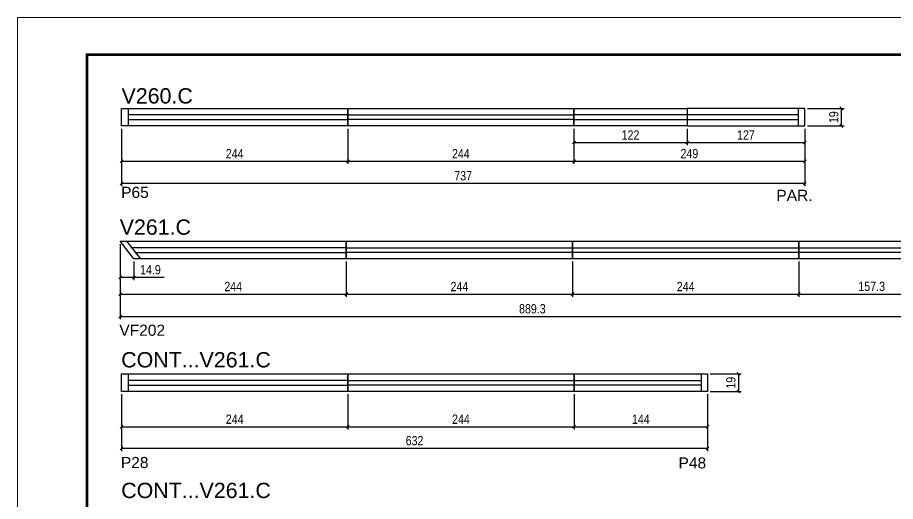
# Model space of a CAD drawing. Extents: x 3171 to 9452, y -2838 to 6252.
# Drawn here: x 4770 to 5717, y 3434 to 3955 of the extents above; entities that cross this region are included whole.
import ezdxf

# ---------------------------------------------------------------- set-up
doc = ezdxf.new("R2010")
doc.units = 0
doc.linetypes.add('DASHED', pattern=[0.75, 0.5, -0.25])
for name, color, linetype in [('5', 5, 'Continuous'), ('NOMENCLATURA', 7, 'Continuous'), ('Painéis', 200, 'Continuous'), ('SARR_2.2x7', 40, 'Continuous')]:
    doc.layers.add(name, color=color, linetype=linetype)
for name, color, linetype, lineweight in [('Escoras', 2, 'Continuous', 25), ('Folhas', 255, 'Continuous', 9), ('Romaneio', 3, 'Continuous', 13), ('SARRAFO DE PRESSAO', 251, 'DASHED', 9)]:
    doc.layers.add(name, color=color, linetype=linetype, lineweight=lineweight)
doc.styles.add('COTA TECNICA-50', font='techl___.ttf', dxfattribs={"height": 10})
doc.styles.get("Standard").update_dxf_attribs({"font": 'arial.ttf'})
doc.dimstyles.new('COTA PAINEL-50', dxfattribs={"dimtxt": 10, "dimasz": 3, "dimexe": 3, "dimexo": 3, "dimgap": 3, "dimtad": 1, "dimdec": 1, "dimzin": 12, "dimdsep": 46, "dimtxsty": 'COTA TECNICA-50', "dimblk1": 'OBLIQUE', "dimblk2": 'OBLIQUE', "dimsah": 1, "dimcen": 0.9, "dimclrd": 4, "dimclre": 4, "dimclrt": 240, "dimadec": 1, "dimazin": 3, "dimtfac": 1, "dimtdec": 1, "dimtmove": 0, "dimatfit": 3, "dimfxl": 1, "dimtolj": 1, "dimtzin": 12, "dimarcsym": 0})

# ---------------------------------------------------------------- blocks, each defined once
blk = doc.blocks.new('9999999999')
at = {"layer": 'Folhas'}
blk.add_lwpolyline([(98138.98, 34190.21), (99623.98, 34190.21), (99623.98, 35240.21), (98138.98, 35240.21)], close=True, dxfattribs=at)
at = {"layer": 'Folhas', "color": 30, "const_width": 3}
blk.add_lwpolyline([(98213.98, 34230.21), (99583.98, 34230.21), (99583.98, 35200.21), (98213.98, 35200.21)], close=True, dxfattribs=at)
blk = doc.blocks.new('_Oblique')
at = {"color": 0, "linetype": 'ByBlock', "lineweight": -2}
blk.add_line((-0.5, -0.5), (0.5, 0.5), dxfattribs=at)
blk = doc.blocks.new('*D296')
at = {"layer": 'Defpoints', "color": 0, "linetype": 'ByBlock', "transparency": 16777216}
for p in [(4881.81, 3838.28), (5125.81, 3838.28), (5125.81, 3800.37)]:
    blk.add_point(p, dxfattribs=at)
at = {"layer": 'Romaneio', "color": 4, "linetype": 'ByBlock', "lineweight": -2, "transparency": 16777216}
for p, q in [((4881.81, 3835.28), (4881.81, 3797.37)), ((5125.81, 3835.28), (5125.81, 3797.37)), ((4881.81, 3800.37), (5125.81, 3800.37))]:
    blk.add_line(p, q, dxfattribs=at)
at = {"layer": 'Romaneio', "color": 4, "linetype": 'ByBlock', "lineweight": -2, "transparency": 16777216, "xscale": 3, "yscale": 3, "zscale": 3, "rotation": 180}
blk.add_blockref('_Oblique', (4881.81, 3800.37), dxfattribs=at)
at = {"layer": 'Romaneio', "color": 4, "linetype": 'ByBlock', "lineweight": -2, "transparency": 16777216, "xscale": 3, "yscale": 3, "zscale": 3}
blk.add_blockref('_Oblique', (5125.81, 3800.37), dxfattribs=at)
at = {"layer": 'Romaneio', "color": 240, "linetype": 'ByBlock', "transparency": 16777216, "insert": (5003.81, 3808.44), "char_height": 10, "attachment_point": 5, "style": 'COTA TECNICA-50'}
blk.add_mtext('\\A1;244', dxfattribs=at)
blk = doc.blocks.new('*D297')
at = {"layer": 'Defpoints', "color": 0, "linetype": 'ByBlock', "transparency": 16777216}
for p in [(5125.81, 3838.28), (5369.81, 3838.28), (5369.81, 3800.37)]:
    blk.add_point(p, dxfattribs=at)
at = {"layer": 'Romaneio', "color": 4, "linetype": 'ByBlock', "lineweight": -2, "transparency": 16777216}
for p, q in [((5125.81, 3835.28), (5125.81, 3797.37)), ((5369.81, 3835.28), (5369.81, 3797.37)), ((5125.81, 3800.37), (5369.81, 3800.37))]:
    blk.add_line(p, q, dxfattribs=at)
at = {"layer": 'Romaneio', "color": 4, "linetype": 'ByBlock', "lineweight": -2, "transparency": 16777216, "xscale": 3, "yscale": 3, "zscale": 3, "rotation": 180}
blk.add_blockref('_Oblique', (5125.81, 3800.37), dxfattribs=at)
at = {"layer": 'Romaneio', "color": 4, "linetype": 'ByBlock', "lineweight": -2, "transparency": 16777216, "xscale": 3, "yscale": 3, "zscale": 3}
blk.add_blockref('_Oblique', (5369.81, 3800.37), dxfattribs=at)
at = {"layer": 'Romaneio', "color": 240, "linetype": 'ByBlock', "transparency": 16777216, "insert": (5247.81, 3808.44), "char_height": 10, "attachment_point": 5, "style": 'COTA TECNICA-50'}
blk.add_mtext('\\A1;244', dxfattribs=at)
blk = doc.blocks.new('*D64')
at = {"layer": 'Defpoints', "color": 0, "linetype": 'ByBlock', "transparency": 16777216}
for p in [(4881.81, 3838.28), (5618.8, 3838.28), (4881.81, 3776.36)]:
    blk.add_point(p, dxfattribs=at)
at = {"layer": 'Romaneio', "color": 4, "linetype": 'ByBlock', "lineweight": -2, "transparency": 16777216}
for p, q in [((4881.81, 3835.28), (4881.81, 3773.36)), ((5618.8, 3835.28), (5618.8, 3773.36)), ((5618.8, 3776.36), (4881.81, 3776.36))]:
    blk.add_line(p, q, dxfattribs=at)
at = {"layer": 'Romaneio', "color": 4, "linetype": 'ByBlock', "lineweight": -2, "transparency": 16777216, "xscale": 3, "yscale": 3, "zscale": 3, "rotation": 180}
blk.add_blockref('_Oblique', (4881.81, 3776.36), dxfattribs=at)
at = {"layer": 'Romaneio', "color": 4, "linetype": 'ByBlock', "lineweight": -2, "transparency": 16777216, "xscale": 3, "yscale": 3, "zscale": 3}
blk.add_blockref('_Oblique', (5618.8, 3776.36), dxfattribs=at)
at = {"layer": 'Romaneio', "color": 240, "linetype": 'ByBlock', "transparency": 16777216, "insert": (5250.31, 3784.57), "char_height": 10, "attachment_point": 5, "style": 'COTA TECNICA-50'}
blk.add_mtext('\\A1;737', dxfattribs=at)
blk = doc.blocks.new('*D298')
at = {"layer": 'Defpoints', "color": 0, "linetype": 'ByBlock', "transparency": 16777216}
for p in [(5618.77, 3857.28), (5618.8, 3838.28), (5658.14, 3838.28)]:
    blk.add_point(p, dxfattribs=at)
at = {"layer": 'Romaneio', "color": 4, "linetype": 'ByBlock', "lineweight": -2, "transparency": 16777216}
for p, q in [((5621.77, 3857.28), (5661.14, 3857.28)), ((5658.14, 3857.28), (5658.14, 3838.28)), ((5621.8, 3838.28), (5661.14, 3838.28))]:
    blk.add_line(p, q, dxfattribs=at)
at = {"layer": 'Romaneio', "color": 4, "linetype": 'ByBlock', "lineweight": -2, "transparency": 16777216, "xscale": 3, "yscale": 3, "zscale": 3}
for p, rotation in [((5658.14, 3857.28), 90), ((5658.14, 3838.28), 270)]:
    blk.add_blockref('_Oblique', p, dxfattribs=dict(at, rotation=rotation))
at = {"layer": 'Romaneio', "color": 240, "linetype": 'ByBlock', "transparency": 16777216, "insert": (5650.05, 3847.78), "char_height": 10, "attachment_point": 5, "rotation": 90, "style": 'COTA TECNICA-50'}
blk.add_mtext('\\A1;19', dxfattribs=at)
blk = doc.blocks.new('*D326')
at = {"layer": 'Defpoints', "color": 0, "linetype": 'ByBlock', "transparency": 16777216}
for p in [(5369.81, 3838.28), (5618.8, 3838.28), (5618.8, 3800.37)]:
    blk.add_point(p, dxfattribs=at)
at = {"layer": 'Romaneio', "color": 4, "linetype": 'ByBlock', "lineweight": -2, "transparency": 16777216}
for p, q in [((5369.81, 3835.28), (5369.81, 3797.37)), ((5618.8, 3835.28), (5618.8, 3797.37)), ((5369.81, 3800.37), (5618.8, 3800.37))]:
    blk.add_line(p, q, dxfattribs=at)
at = {"layer": 'Romaneio', "color": 4, "linetype": 'ByBlock', "lineweight": -2, "transparency": 16777216, "xscale": 3, "yscale": 3, "zscale": 3, "rotation": 180}
blk.add_blockref('_Oblique', (5369.81, 3800.37), dxfattribs=at)
at = {"layer": 'Romaneio', "color": 4, "linetype": 'ByBlock', "lineweight": -2, "transparency": 16777216, "xscale": 3, "yscale": 3, "zscale": 3}
blk.add_blockref('_Oblique', (5618.8, 3800.37), dxfattribs=at)
at = {"layer": 'Romaneio', "color": 240, "linetype": 'ByBlock', "transparency": 16777216, "insert": (5494.31, 3808.47), "char_height": 10, "attachment_point": 5, "style": 'COTA TECNICA-50'}
blk.add_mtext('\\A1;249', dxfattribs=at)
blk = doc.blocks.new('*D327')
at = {"layer": 'Defpoints', "color": 0, "linetype": 'ByBlock', "transparency": 16777216}
for p in [(5369.81, 3838.28), (5491.81, 3838.28), (5491.81, 3820.57)]:
    blk.add_point(p, dxfattribs=at)
at = {"layer": 'Romaneio', "color": 4, "linetype": 'ByBlock', "lineweight": -2, "transparency": 16777216}
for p, q in [((5369.81, 3835.28), (5369.81, 3817.57)), ((5491.81, 3835.28), (5491.81, 3817.57)), ((5369.81, 3820.57), (5491.81, 3820.57))]:
    blk.add_line(p, q, dxfattribs=at)
at = {"layer": 'Romaneio', "color": 4, "linetype": 'ByBlock', "lineweight": -2, "transparency": 16777216, "xscale": 3, "yscale": 3, "zscale": 3, "rotation": 180}
blk.add_blockref('_Oblique', (5369.81, 3820.57), dxfattribs=at)
at = {"layer": 'Romaneio', "color": 4, "linetype": 'ByBlock', "lineweight": -2, "transparency": 16777216, "xscale": 3, "yscale": 3, "zscale": 3}
blk.add_blockref('_Oblique', (5491.81, 3820.57), dxfattribs=at)
at = {"layer": 'Romaneio', "color": 240, "linetype": 'ByBlock', "transparency": 16777216, "insert": (5430.81, 3828.62), "char_height": 10, "attachment_point": 5, "style": 'COTA TECNICA-50'}
blk.add_mtext('\\A1;122', dxfattribs=at)
blk = doc.blocks.new('*D328')
at = {"layer": 'Defpoints', "color": 0, "linetype": 'ByBlock', "transparency": 16777216}
for p in [(5491.81, 3838.28), (5618.8, 3838.28), (5618.8, 3820.57)]:
    blk.add_point(p, dxfattribs=at)
at = {"layer": 'Romaneio', "color": 4, "linetype": 'ByBlock', "lineweight": -2, "transparency": 16777216}
for p, q in [((5491.81, 3835.28), (5491.81, 3817.57)), ((5618.8, 3835.28), (5618.8, 3817.57)), ((5491.81, 3820.57), (5618.8, 3820.57))]:
    blk.add_line(p, q, dxfattribs=at)
at = {"layer": 'Romaneio', "color": 4, "linetype": 'ByBlock', "lineweight": -2, "transparency": 16777216, "xscale": 3, "yscale": 3, "zscale": 3, "rotation": 180}
blk.add_blockref('_Oblique', (5491.81, 3820.57), dxfattribs=at)
at = {"layer": 'Romaneio', "color": 4, "linetype": 'ByBlock', "lineweight": -2, "transparency": 16777216, "xscale": 3, "yscale": 3, "zscale": 3}
blk.add_blockref('_Oblique', (5618.8, 3820.57), dxfattribs=at)
at = {"layer": 'Romaneio', "color": 240, "linetype": 'ByBlock', "transparency": 16777216, "insert": (5555.31, 3828.64), "char_height": 10, "attachment_point": 5, "style": 'COTA TECNICA-50'}
blk.add_mtext('\\A1;127', dxfattribs=at)
blk = doc.blocks.new('*D281')
at = {"layer": 'Defpoints', "color": 0, "linetype": 'ByBlock', "transparency": 16777216}
for p in [(4881.87, 3552.02), (5125.87, 3552.02), (5125.87, 3514.11)]:
    blk.add_point(p, dxfattribs=at)
at = {"layer": 'Romaneio', "color": 4, "linetype": 'ByBlock', "lineweight": -2, "transparency": 16777216}
for p, q in [((4881.87, 3549.02), (4881.87, 3511.11)), ((5125.87, 3549.02), (5125.87, 3511.11)), ((4881.87, 3514.11), (5125.87, 3514.11))]:
    blk.add_line(p, q, dxfattribs=at)
at = {"layer": 'Romaneio', "color": 4, "linetype": 'ByBlock', "lineweight": -2, "transparency": 16777216, "xscale": 3, "yscale": 3, "zscale": 3, "rotation": 180}
blk.add_blockref('_Oblique', (4881.87, 3514.11), dxfattribs=at)
at = {"layer": 'Romaneio', "color": 4, "linetype": 'ByBlock', "lineweight": -2, "transparency": 16777216, "xscale": 3, "yscale": 3, "zscale": 3}
blk.add_blockref('_Oblique', (5125.87, 3514.11), dxfattribs=at)
at = {"layer": 'Romaneio', "color": 240, "linetype": 'ByBlock', "transparency": 16777216, "insert": (5003.87, 3522.18), "char_height": 10, "attachment_point": 5, "style": 'COTA TECNICA-50'}
blk.add_mtext('\\A1;244', dxfattribs=at)
blk = doc.blocks.new('*D282')
at = {"layer": 'Defpoints', "color": 0, "linetype": 'ByBlock', "transparency": 16777216}
for p in [(5125.87, 3552.02), (5369.87, 3552.02), (5369.87, 3514.11)]:
    blk.add_point(p, dxfattribs=at)
at = {"layer": 'Romaneio', "color": 4, "linetype": 'ByBlock', "lineweight": -2, "transparency": 16777216}
for p, q in [((5125.87, 3549.02), (5125.87, 3511.11)), ((5369.87, 3549.02), (5369.87, 3511.11)), ((5125.87, 3514.11), (5369.87, 3514.11))]:
    blk.add_line(p, q, dxfattribs=at)
at = {"layer": 'Romaneio', "color": 4, "linetype": 'ByBlock', "lineweight": -2, "transparency": 16777216, "xscale": 3, "yscale": 3, "zscale": 3, "rotation": 180}
blk.add_blockref('_Oblique', (5125.87, 3514.11), dxfattribs=at)
at = {"layer": 'Romaneio', "color": 4, "linetype": 'ByBlock', "lineweight": -2, "transparency": 16777216, "xscale": 3, "yscale": 3, "zscale": 3}
blk.add_blockref('_Oblique', (5369.87, 3514.11), dxfattribs=at)
at = {"layer": 'Romaneio', "color": 240, "linetype": 'ByBlock', "transparency": 16777216, "insert": (5247.87, 3522.18), "char_height": 10, "attachment_point": 5, "style": 'COTA TECNICA-50'}
blk.add_mtext('\\A1;244', dxfattribs=at)
blk = doc.blocks.new('*D285')
at = {"layer": 'Defpoints', "color": 0, "linetype": 'ByBlock', "transparency": 16777216}
for p in [(5124.27, 3695.05), (5368.27, 3695.05), (5368.27, 3657.13)]:
    blk.add_point(p, dxfattribs=at)
at = {"layer": 'Romaneio', "color": 4, "linetype": 'ByBlock', "lineweight": -2, "transparency": 16777216}
for p, q in [((5124.27, 3692.05), (5124.27, 3654.13)), ((5368.27, 3692.05), (5368.27, 3654.13)), ((5124.27, 3657.13), (5368.27, 3657.13))]:
    blk.add_line(p, q, dxfattribs=at)
at = {"layer": 'Romaneio', "color": 4, "linetype": 'ByBlock', "lineweight": -2, "transparency": 16777216, "xscale": 3, "yscale": 3, "zscale": 3, "rotation": 180}
blk.add_blockref('_Oblique', (5124.27, 3657.13), dxfattribs=at)
at = {"layer": 'Romaneio', "color": 4, "linetype": 'ByBlock', "lineweight": -2, "transparency": 16777216, "xscale": 3, "yscale": 3, "zscale": 3}
blk.add_blockref('_Oblique', (5368.27, 3657.13), dxfattribs=at)
at = {"layer": 'Romaneio', "color": 240, "linetype": 'ByBlock', "transparency": 16777216, "insert": (5246.27, 3665.21), "char_height": 10, "attachment_point": 5, "style": 'COTA TECNICA-50'}
blk.add_mtext('\\A1;244', dxfattribs=at)
blk = doc.blocks.new('*D59')
at = {"layer": 'Defpoints', "color": 0, "linetype": 'ByBlock', "transparency": 16777216}
for p in [(5368.27, 3695.05), (5612.27, 3695.05), (5612.27, 3657.13)]:
    blk.add_point(p, dxfattribs=at)
at = {"layer": 'Romaneio', "color": 4, "linetype": 'ByBlock', "lineweight": -2, "transparency": 16777216}
for p, q in [((5368.27, 3692.05), (5368.27, 3654.13)), ((5612.27, 3692.05), (5612.27, 3654.13)), ((5368.27, 3657.13), (5612.27, 3657.13))]:
    blk.add_line(p, q, dxfattribs=at)
at = {"layer": 'Romaneio', "color": 4, "linetype": 'ByBlock', "lineweight": -2, "transparency": 16777216, "xscale": 3, "yscale": 3, "zscale": 3, "rotation": 180}
blk.add_blockref('_Oblique', (5368.27, 3657.13), dxfattribs=at)
at = {"layer": 'Romaneio', "color": 4, "linetype": 'ByBlock', "lineweight": -2, "transparency": 16777216, "xscale": 3, "yscale": 3, "zscale": 3}
blk.add_blockref('_Oblique', (5612.27, 3657.13), dxfattribs=at)
at = {"layer": 'Romaneio', "color": 240, "linetype": 'ByBlock', "transparency": 16777216, "insert": (5490.27, 3665.21), "char_height": 10, "attachment_point": 5, "style": 'COTA TECNICA-50'}
blk.add_mtext('\\A1;244', dxfattribs=at)
blk = doc.blocks.new('*D60')
at = {"layer": 'Defpoints', "color": 0, "linetype": 'ByBlock', "transparency": 16777216}
for p in [(5612.27, 3695.05), (5769.6, 3695.05), (5769.6, 3657.13)]:
    blk.add_point(p, dxfattribs=at)
at = {"layer": 'Romaneio', "color": 4, "linetype": 'ByBlock', "lineweight": -2, "transparency": 16777216}
for p, q in [((5612.27, 3692.05), (5612.27, 3654.13)), ((5769.6, 3692.05), (5769.6, 3654.13)), ((5612.27, 3657.13), (5769.6, 3657.13))]:
    blk.add_line(p, q, dxfattribs=at)
at = {"layer": 'Romaneio', "color": 4, "linetype": 'ByBlock', "lineweight": -2, "transparency": 16777216, "xscale": 3, "yscale": 3, "zscale": 3, "rotation": 180}
blk.add_blockref('_Oblique', (5612.27, 3657.13), dxfattribs=at)
at = {"layer": 'Romaneio', "color": 4, "linetype": 'ByBlock', "lineweight": -2, "transparency": 16777216, "xscale": 3, "yscale": 3, "zscale": 3}
blk.add_blockref('_Oblique', (5769.6, 3657.13), dxfattribs=at)
at = {"layer": 'Romaneio', "color": 240, "linetype": 'ByBlock', "transparency": 16777216, "insert": (5690.94, 3665.35), "char_height": 10, "attachment_point": 5, "style": 'COTA TECNICA-50'}
blk.add_mtext('\\A1;157.3', dxfattribs=at)
blk = doc.blocks.new('*D286')
at = {"layer": 'Defpoints', "color": 0, "linetype": 'ByBlock', "transparency": 16777216}
for p in [(4880.27, 3714.05), (4895.21, 3695.05), (4895.21, 3675.17)]:
    blk.add_point(p, dxfattribs=at)
at = {"layer": 'Escoras', "color": 4, "linetype": 'ByBlock', "lineweight": -2, "transparency": 16777216}
for p, q in [((4880.27, 3711.05), (4880.27, 3672.17)), ((4895.21, 3692.05), (4895.21, 3672.17)), ((4880.27, 3675.17), (4895.21, 3675.17)), ((4895.21, 3675.17), (4927.83, 3675.17))]:
    blk.add_line(p, q, dxfattribs=at)
at = {"layer": 'Escoras', "color": 4, "linetype": 'ByBlock', "lineweight": -2, "transparency": 16777216, "xscale": 3, "yscale": 3, "zscale": 3, "rotation": 180}
blk.add_blockref('_Oblique', (4880.27, 3675.17), dxfattribs=at)
at = {"layer": 'Escoras', "color": 4, "linetype": 'ByBlock', "lineweight": -2, "transparency": 16777216, "xscale": 3, "yscale": 3, "zscale": 3}
blk.add_blockref('_Oblique', (4895.21, 3675.17), dxfattribs=at)
at = {"layer": 'Escoras', "color": 240, "linetype": 'ByBlock', "transparency": 16777216, "insert": (4913.02, 3683.27), "char_height": 10, "attachment_point": 5, "style": 'COTA TECNICA-50'}
blk.add_mtext('\\A1;14.9', dxfattribs=at)
blk = doc.blocks.new('*D18')
at = {"layer": 'Defpoints', "color": 0, "linetype": 'ByBlock', "transparency": 16777216}
for p in [(4880.27, 3714.05), (5124.27, 3695.05), (5124.27, 3657.13)]:
    blk.add_point(p, dxfattribs=at)
at = {"layer": 'Escoras', "color": 4, "linetype": 'ByBlock', "lineweight": -2, "transparency": 16777216}
for p, q in [((4880.27, 3711.05), (4880.27, 3654.13)), ((5124.27, 3692.05), (5124.27, 3654.13)), ((4880.27, 3657.13), (5124.27, 3657.13))]:
    blk.add_line(p, q, dxfattribs=at)
at = {"layer": 'Escoras', "color": 4, "linetype": 'ByBlock', "lineweight": -2, "transparency": 16777216, "xscale": 3, "yscale": 3, "zscale": 3, "rotation": 180}
blk.add_blockref('_Oblique', (4880.27, 3657.13), dxfattribs=at)
at = {"layer": 'Escoras', "color": 4, "linetype": 'ByBlock', "lineweight": -2, "transparency": 16777216, "xscale": 3, "yscale": 3, "zscale": 3}
blk.add_blockref('_Oblique', (5124.27, 3657.13), dxfattribs=at)
at = {"layer": 'Escoras', "color": 240, "linetype": 'ByBlock', "transparency": 16777216, "insert": (5002.27, 3665.21), "char_height": 10, "attachment_point": 5, "style": 'COTA TECNICA-50'}
blk.add_mtext('\\A1;244', dxfattribs=at)
blk = doc.blocks.new('*D19')
at = {"layer": 'Defpoints', "color": 0, "linetype": 'ByBlock', "transparency": 16777216}
for p in [(5369.87, 3552.02), (5513.87, 3552.02), (5513.87, 3514.11)]:
    blk.add_point(p, dxfattribs=at)
at = {"layer": 'Escoras', "color": 4, "linetype": 'ByBlock', "lineweight": -2, "transparency": 16777216}
for p, q in [((5369.87, 3549.02), (5369.87, 3511.11)), ((5513.87, 3549.02), (5513.87, 3511.11)), ((5369.87, 3514.11), (5513.87, 3514.11))]:
    blk.add_line(p, q, dxfattribs=at)
at = {"layer": 'Escoras', "color": 4, "linetype": 'ByBlock', "lineweight": -2, "transparency": 16777216, "xscale": 3, "yscale": 3, "zscale": 3, "rotation": 180}
blk.add_blockref('_Oblique', (5369.87, 3514.11), dxfattribs=at)
at = {"layer": 'Escoras', "color": 4, "linetype": 'ByBlock', "lineweight": -2, "transparency": 16777216, "xscale": 3, "yscale": 3, "zscale": 3}
blk.add_blockref('_Oblique', (5513.87, 3514.11), dxfattribs=at)
at = {"layer": 'Escoras', "color": 240, "linetype": 'ByBlock', "transparency": 16777216, "insert": (5441.87, 3522.18), "char_height": 10, "attachment_point": 5, "style": 'COTA TECNICA-50'}
blk.add_mtext('\\A1;144', dxfattribs=at)
blk = doc.blocks.new('*D184')
at = {"layer": 'Defpoints', "color": 0, "linetype": 'ByBlock', "transparency": 16777216}
for p in [(4880.27, 3714.05), (5769.6, 3695.05), (5769.6, 3632.93)]:
    blk.add_point(p, dxfattribs=at)
at = {"layer": 'Escoras', "color": 4, "linetype": 'ByBlock', "lineweight": -2, "transparency": 16777216}
for p, q in [((4880.27, 3711.05), (4880.27, 3629.93)), ((5769.6, 3692.05), (5769.6, 3629.93)), ((4880.27, 3632.93), (5769.6, 3632.93))]:
    blk.add_line(p, q, dxfattribs=at)
at = {"layer": 'Escoras', "color": 4, "linetype": 'ByBlock', "lineweight": -2, "transparency": 16777216, "xscale": 3, "yscale": 3, "zscale": 3, "rotation": 180}
blk.add_blockref('_Oblique', (4880.27, 3632.93), dxfattribs=at)
at = {"layer": 'Escoras', "color": 4, "linetype": 'ByBlock', "lineweight": -2, "transparency": 16777216, "xscale": 3, "yscale": 3, "zscale": 3}
blk.add_blockref('_Oblique', (5769.6, 3632.93), dxfattribs=at)
at = {"layer": 'Escoras', "color": 240, "linetype": 'ByBlock', "transparency": 16777216, "insert": (5324.94, 3641.18), "char_height": 10, "attachment_point": 5, "style": 'COTA TECNICA-50'}
blk.add_mtext('\\A1;889.3', dxfattribs=at)
blk = doc.blocks.new('*D185')
at = {"layer": 'Defpoints', "color": 0, "linetype": 'ByBlock', "transparency": 16777216}
for p in [(4881.87, 3552.02), (5513.87, 3552.02), (5513.87, 3490.78)]:
    blk.add_point(p, dxfattribs=at)
at = {"layer": 'Escoras', "color": 4, "linetype": 'ByBlock', "lineweight": -2, "transparency": 16777216}
for p, q in [((4881.87, 3549.02), (4881.87, 3487.78)), ((5513.87, 3549.02), (5513.87, 3487.78)), ((4881.87, 3490.78), (5513.87, 3490.78))]:
    blk.add_line(p, q, dxfattribs=at)
at = {"layer": 'Escoras', "color": 4, "linetype": 'ByBlock', "lineweight": -2, "transparency": 16777216, "xscale": 3, "yscale": 3, "zscale": 3, "rotation": 180}
blk.add_blockref('_Oblique', (4881.87, 3490.78), dxfattribs=at)
at = {"layer": 'Escoras', "color": 4, "linetype": 'ByBlock', "lineweight": -2, "transparency": 16777216, "xscale": 3, "yscale": 3, "zscale": 3}
blk.add_blockref('_Oblique', (5513.87, 3490.78), dxfattribs=at)
at = {"layer": 'Escoras', "color": 240, "linetype": 'ByBlock', "transparency": 16777216, "insert": (5197.87, 3499), "char_height": 10, "attachment_point": 5, "style": 'COTA TECNICA-50'}
blk.add_mtext('\\A1;632', dxfattribs=at)
blk = doc.blocks.new('*D187')
at = {"layer": 'Defpoints', "color": 0, "linetype": 'ByBlock', "transparency": 16777216}
for p in [(5513.87, 3571.02), (5513.87, 3552.02), (5547.19, 3552.02)]:
    blk.add_point(p, dxfattribs=at)
at = {"layer": 'Escoras', "color": 4, "linetype": 'ByBlock', "lineweight": -2, "transparency": 16777216}
for p, q in [((5516.87, 3571.02), (5550.19, 3571.02)), ((5547.19, 3571.02), (5547.19, 3552.02)), ((5516.87, 3552.02), (5550.19, 3552.02))]:
    blk.add_line(p, q, dxfattribs=at)
at = {"layer": 'Escoras', "color": 4, "linetype": 'ByBlock', "lineweight": -2, "transparency": 16777216, "xscale": 3, "yscale": 3, "zscale": 3}
for p, rotation in [((5547.19, 3571.02), 90), ((5547.19, 3552.02), 270)]:
    blk.add_blockref('_Oblique', p, dxfattribs=dict(at, rotation=rotation))
at = {"layer": 'Escoras', "color": 240, "linetype": 'ByBlock', "transparency": 16777216, "insert": (5539.11, 3561.52), "char_height": 10, "attachment_point": 5, "rotation": 90, "style": 'COTA TECNICA-50'}
blk.add_mtext('\\A1;19', dxfattribs=at)

msp = doc.modelspace()

# ---------------------------------------------------------------- linework, layer by layer
at = {"layer": 'Painéis', "linetype": 'Continuous'}
for points in [[(4881.81, 3857.28), (5125.81, 3857.28), (5125.81, 3838.28), (4881.81, 3838.28)], [(5125.81, 3857.28), (5369.81, 3857.28), (5369.81, 3838.28), (5125.81, 3838.28)], [(5369.81, 3857.28), (5491.81, 3857.28), (5491.81, 3838.28), (5369.81, 3838.28)], [(5491.81, 3838.28), (5618.8, 3838.28), (5618.77, 3857.28), (5491.81, 3857.28)], [(4880.27, 3714.05), (5124.27, 3714.05), (5124.27, 3695.05), (4895.21, 3695.05)], [(5124.27, 3714.05), (5368.27, 3714.05), (5368.27, 3695.05), (5124.27, 3695.05)], [(5368.27, 3714.05), (5612.27, 3714.05), (5612.27, 3695.05), (5368.27, 3695.05)], [(5612.27, 3714.05), (5769.6, 3714.05), (5769.6, 3695.05), (5612.27, 3695.05)], [(4881.87, 3571.02), (5125.87, 3571.02), (5125.87, 3552.02), (4881.87, 3552.02)], [(5125.87, 3571.02), (5369.87, 3571.02), (5369.87, 3552.02), (5125.87, 3552.02)], [(5369.87, 3571.02), (5513.87, 3571.02), (5513.87, 3552.02), (5369.87, 3552.02)]]:
    msp.add_lwpolyline(points, close=True, dxfattribs=at)
at = {"layer": 'SARR_2.2x7', "linetype": 'Continuous'}
for p, q in [((4888.81, 3857.28), (4888.81, 3838.28)), ((5611.77, 3857.28), (5611.77, 3838.28)), ((5125.81, 3850.28), (4888.81, 3850.28)), ((4888.81, 3845.28), (5125.81, 3845.28)), ((5125.81, 3850.28), (5369.81, 3850.28)), ((5369.81, 3845.28), (5125.81, 3845.28)), ((5491.81, 3850.28), (5369.81, 3850.28)), ((5369.81, 3845.28), (5491.81, 3845.28)), ((5611.77, 3850.28), (5491.81, 3850.28)), ((5491.81, 3845.28), (5611.77, 3845.28)), ((4887.27, 3714.05), (4902.21, 3695.05)), ((5124.27, 3707.05), (4892.77, 3707.05)), ((5124.27, 3707.05), (5368.27, 3707.05)), ((5368.27, 3707.05), (5612.27, 3707.05)), ((5612.27, 3707.05), (5762.6, 3707.05)), ((4896.7, 3702.05), (5124.27, 3702.05)), ((5368.27, 3702.05), (5124.27, 3702.05)), ((5612.27, 3702.05), (5368.27, 3702.05)), ((5762.6, 3702.05), (5612.27, 3702.05)), ((4888.87, 3571.02), (4888.87, 3552.02)), ((5506.87, 3571.02), (5506.87, 3552.02)), ((5125.87, 3564.02), (4888.87, 3564.02)), ((5125.87, 3564.02), (5369.87, 3564.02)), ((5369.87, 3564.02), (5506.87, 3564.02)), ((4888.87, 3559.02), (5125.87, 3559.02)), ((5369.87, 3559.02), (5125.87, 3559.02)), ((5506.87, 3559.02), (5369.87, 3559.02))]:
    msp.add_line(p, q, dxfattribs=at)

# ---------------------------------------------------------------- block references
at = {"layer": 'SARRAFO DE PRESSAO', "color": 6, "linetype": 'ByBlock'}
msp.add_blockref('9999999999', (-93369.29, -31285.03), dxfattribs=at)

# ---------------------------------------------------------------- texts
at = {"layer": '5', "linetype": 'Continuous'}
for s, p in [('P65', (4881.4, 3760.7)), ('PAR.', (5588.09, 3757.49)), ('VF202', (4879.42, 3612.11)), ('P28', (4881.07, 3469.49)), ('P48', (5482.56, 3469.08))]:
    msp.add_text(s, height=12, rotation=359.99996, dxfattribs=at).set_placement(p)
at = {"layer": 'NOMENCLATURA', "linetype": 'Continuous'}
for s, p in [('V260.C', (4881.84, 3862.52)), ('V261.C', (4879.89, 3721.03)), ('CONT...V261.C', (4881.49, 3578)), ('CONT...V261.C', (4881.49, 3437.13))]:
    msp.add_text(s, height=16.5, dxfattribs=at).set_placement(p)

# ---------------------------------------------------------------- dimensions: what is measured, and where the dimension line sits
at = {"layer": 'Escoras', "linetype": 'ByBlock'}
for base, p1, p2, picture, middle in [((4895.21, 3675.17), (4880.27, 3714.05), (4895.21, 3695.05), '*D286', (4913.02, 3683.27)), ((5124.27, 3657.13), (4880.27, 3714.05), (5124.27, 3695.05), '*D18', (5002.27, 3665.21)), ((5769.6, 3632.93), (4880.27, 3714.05), (5769.6, 3695.05), '*D184', (5324.94, 3641.18)), ((5513.87, 3490.78), (4881.87, 3552.02), (5513.87, 3552.02), '*D185', (5197.87, 3499)), ((5513.87, 3514.11), (5369.87, 3552.02), (5513.87, 3552.02), '*D19', (5441.87, 3522.18))]:
    dim = msp.add_linear_dim(base=base, p1=p1, p2=p2, dimstyle='COTA PAINEL-50', override={"dimarcsym": 1}, dxfattribs=at)
    dim.commit()
    dim.dimension.update_dxf_attribs({"geometry": picture, "text_midpoint": middle})
dim = msp.add_linear_dim(base=(5547.19, 3552.02), p1=(5513.87, 3571.02), p2=(5513.87, 3552.02), angle=90, dimstyle='COTA PAINEL-50', override={"dimarcsym": 1}, dxfattribs=at)
dim.commit()
dim.dimension.update_dxf_attribs({"geometry": '*D187', "text_midpoint": (5539.11, 3561.52)})
at = {"layer": 'Romaneio', "linetype": 'ByBlock'}
dim = msp.add_linear_dim(base=(5658.14, 3838.28), p1=(5618.77, 3857.28), p2=(5618.8, 3838.28), angle=90, dimstyle='COTA PAINEL-50', override={"dimarcsym": 1}, dxfattribs=at)
dim.commit()
dim.dimension.update_dxf_attribs({"geometry": '*D298', "text_midpoint": (5650.05, 3847.78)})
for p1, p2, picture, middle in [((4881.81, 3838.28), (5125.81, 3838.28), '*D296', (5003.81, 3808.44)), ((5125.81, 3838.28), (5369.81, 3838.28), '*D297', (5247.81, 3808.44)), ((5124.27, 3695.05), (5368.27, 3695.05), '*D285', (5246.27, 3665.21)), ((5368.27, 3695.05), (5612.27, 3695.05), '*D59', (5490.27, 3665.21)), ((5612.27, 3695.05), (5769.6, 3695.05), '*D60', (5690.94, 3665.35)), ((4881.87, 3552.02), (5125.87, 3552.02), '*D281', (5003.87, 3522.18)), ((5125.87, 3552.02), (5369.87, 3552.02), '*D282', (5247.87, 3522.18))]:
    dim = msp.add_aligned_dim(p1=p1, p2=p2, distance=-37.92, dimstyle='COTA PAINEL-50', override={"dimarcsym": 1}, dxfattribs=at)
    dim.commit()
    dim.dimension.update_dxf_attribs({"geometry": picture, "text_midpoint": middle})
for base, p1, p2, override, picture, middle in [((4881.81, 3776.36), (5618.8, 3838.28), (4881.81, 3838.28), {"dimarcsym": 1}, '*D64', (5250.31, 3784.57)), ((5618.8, 3800.37), (5369.81, 3838.28), (5618.8, 3838.28), {"dimarcsym": 1}, '*D326', (5494.31, 3808.47)), ((5491.81, 3820.57), (5369.81, 3838.28), (5491.81, 3838.28), {"dimarcsym": 1}, '*D327', (5430.81, 3828.62)), ((5618.8, 3820.57), (5491.81, 3838.28), (5618.8, 3838.28), {"dimtmove": 1, "dimarcsym": 1}, '*D328', (5555.31, 3828.64))]:
    dim = msp.add_linear_dim(base=base, p1=p1, p2=p2, dimstyle='COTA PAINEL-50', override=override, dxfattribs=at)
    dim.commit()
    dim.dimension.update_dxf_attribs({"geometry": picture, "text_midpoint": middle})

doc.saveas('drawing.dxf')
